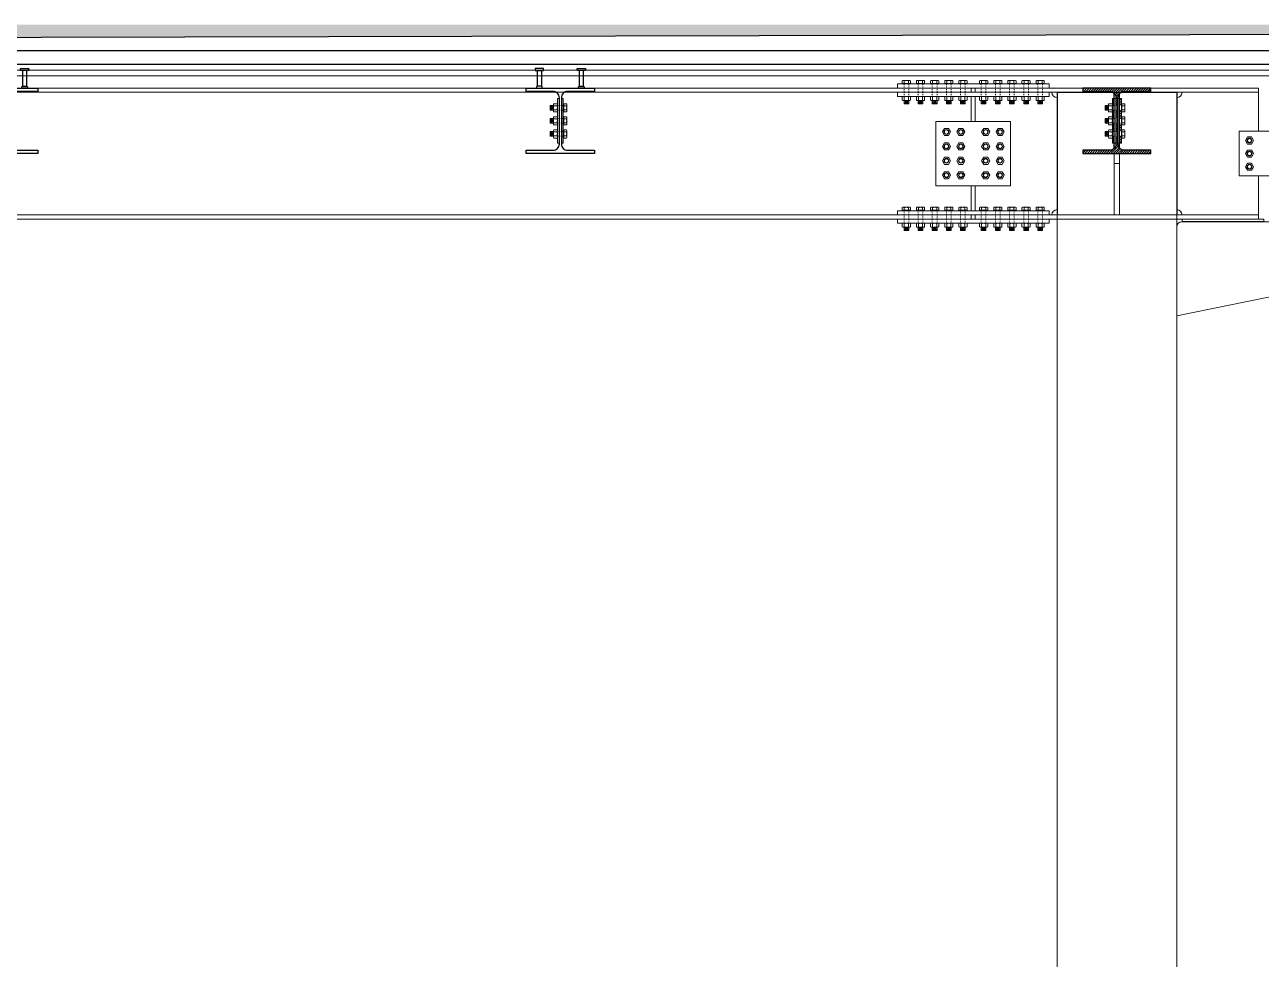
# Model space of a CAD drawing. Header units: millimetres. Extents: x -6949 to 305728, y -55091 to 76684.
# Drawn here: x 169955 to 174676, y 71217 to 74785 of the extents above; entities that cross this region are included whole.
import ezdxf

# ---------------------------------------------------------------- set-up
doc = ezdxf.new("R2010")
doc.units = ezdxf.units.MM
doc.linetypes.add('Tratto', pattern=[6.35, 3.175, -3.175])
for name, color, linetype, lineweight in [('armatura', 1, 'Continuous', 15), ('bulloni', 5, 'Continuous', 18), ('piastra', 30, 'Continuous', 18), ('S-BEAM', 5, 'Continuous', 18), ('S-COLS', 7, 'Continuous', 18), ('S-FSTN', 7, 'Continuous', 18), ('SEZIONI acciaio - Steel sections', 220, 'Continuous', 25), ('solaio2', 7, 'Continuous', 9)]:
    doc.layers.add(name, color=color, linetype=linetype, lineweight=lineweight)
doc.layers.add('PIOLO', color=4, linetype='Continuous')
pattern_1 = [(135, (161367.533, 121378.291), (-4.4901281, -4.4901281), [])]

# ---------------------------------------------------------------- blocks, each defined once
blk = doc.blocks.new('*U166')
at = {"layer": 'bulloni'}
blk.add_lwpolyline([(-15.6, 0), (-7.8, -13.5), (7.8, -13.5), (15.6, 0), (7.8, 13.5), (-7.8, 13.5)], close=True, dxfattribs=at)
for radius in [9, 7.88]:
    blk.add_circle((0, 0), radius, dxfattribs=at)
blk = doc.blocks.new('*U167')
at = {"color": 0, "linetype": 'ByBlock', "lineweight": -2, "transparency": 16777216}
for p in [(0, 0), (55, 0), (0, -55), (55, -55), (0, -110), (55, -110), (0, -165), (55, -165)]:
    blk.add_blockref('*U166', p, dxfattribs=at)
blk = doc.blocks.new('*U168')
at = {"layer": 'bulloni'}
blk.add_lwpolyline([(-15.6, 0), (-7.8, -13.5), (7.8, -13.5), (15.6, 0), (7.8, 13.5), (-7.8, 13.5)], close=True, dxfattribs=at)
for radius in [9, 7.88]:
    blk.add_circle((0, 0), radius, dxfattribs=at)
blk = doc.blocks.new('*U169')
at = {"color": 0, "linetype": 'ByBlock', "lineweight": -2, "transparency": 16777216}
for p in [(0, 0), (55, 0), (0, -55), (55, -55), (0, -110), (55, -110), (0, -165), (55, -165)]:
    blk.add_blockref('*U168', p, dxfattribs=at)
blk = doc.blocks.new('*U170')
at = {"layer": 'bulloni'}
for p, q in [((-13.7, 44.3), (-15.6, 43.1)), ((-15.6, 43.1), (-15.6, 32.8)), ((15.6, 32.8), (-15.6, 32.8)), ((13.7, 44.3), (-13.7, 44.3)), ((-12.5, 32.8), (-12.5, 32.3)), ((12.5, 32.3), (-12.5, 32.3)), ((-7.8, 32.8), (-7.8, 43.1)), ((7.8, 43.1), (7.8, 32.8)), ((12.5, 32.8), (12.5, 32.3)), ((13.7, 44.3), (15.6, 43.1)), ((15.6, 43.1), (15.6, 32.8)), ((-13.7, -16.7), (-15.6, -17.9)), ((-15.6, -17.9), (-15.6, -30.4)), ((-13.7, -31.7), (-15.6, -30.4)), ((13.7, -16.7), (-13.7, -16.7)), ((13.7, -31.7), (-13.7, -31.7)), ((-9, -43.3), (-9, -31.7)), ((-8, -44.3), (-9, -43.3)), ((9, -43.3), (-9, -43.3)), ((8, -44.3), (-8, -44.3)), ((-7.8, -30.4), (-7.8, -17.9)), ((-6.5, -34.4), (6.5, -33.7)), ((-6.5, -39.4), (6.5, -38.7)), ((-5, -36.8), (5, -36.3)), ((-5, -41.8), (5, -41.3)), ((7.8, -17.9), (7.8, -30.4)), ((9, -43.3), (8, -44.3)), ((9, -43.3), (9, -31.7)), ((13.7, -16.7), (15.6, -17.9)), ((13.7, -31.7), (15.6, -30.4)), ((15.6, -17.9), (15.6, -30.4))]:
    blk.add_line(p, q, dxfattribs=at)
at = {"layer": 'bulloni', "linetype": 'Tratto'}
for points in [[(-9, -16.7), (-9, 31.3)], [(9, -16.7), (9, 31.3)]]:
    blk.add_lwpolyline(points, dxfattribs=at)
at = {"layer": 'bulloni'}
for centre, radius, start, end in [((-11.7, 37.6), 6.67, 54.2621, 125.7379), ((-10, 31.3), 1, 0, 90), ((0, 19.5), 24.8, 71.6858, 108.3142), ((11.7, 37.6), 6.67, 54.2621, 125.7379), ((10, 31.3), 1, 90, 180), ((-11.7, -23.4), 6.67, 54.2621, 125.7379), ((-11.7, -25), 6.67, 234.2621, 305.7379), ((0, -41.5), 24.8, 71.6858, 108.3142), ((0, -6.9), 24.8, 251.6858, 288.3142), ((11.7, -23.4), 6.67, 54.2621, 125.7379), ((11.7, -25), 6.67, 234.2621, 305.7379)]:
    blk.add_arc(centre, radius, start, end, dxfattribs=at)
blk = doc.blocks.new('*U171')
at = {"layer": 'bulloni', "color": 0, "linetype": 'ByBlock', "lineweight": -2, "transparency": 16777216}
for p in [(0, 0), (54, 0), (108, 0), (162, 0), (216, 0)]:
    blk.add_blockref('*U170', p, dxfattribs=at)
blk = doc.blocks.new('*U172')
at = {"layer": 'bulloni'}
for p, q in [((-13.7, 44.3), (-15.6, 43.1)), ((-15.6, 43.1), (-15.6, 32.8)), ((15.6, 32.8), (-15.6, 32.8)), ((13.7, 44.3), (-13.7, 44.3)), ((-12.5, 32.8), (-12.5, 32.3)), ((12.5, 32.3), (-12.5, 32.3)), ((-7.8, 32.8), (-7.8, 43.1)), ((7.8, 43.1), (7.8, 32.8)), ((12.5, 32.8), (12.5, 32.3)), ((13.7, 44.3), (15.6, 43.1)), ((15.6, 43.1), (15.6, 32.8)), ((-13.7, -16.7), (-15.6, -17.9)), ((-15.6, -17.9), (-15.6, -30.4)), ((-13.7, -31.7), (-15.6, -30.4)), ((13.7, -16.7), (-13.7, -16.7)), ((13.7, -31.7), (-13.7, -31.7)), ((-9, -43.3), (-9, -31.7)), ((-8, -44.3), (-9, -43.3)), ((9, -43.3), (-9, -43.3)), ((8, -44.3), (-8, -44.3)), ((-7.8, -30.4), (-7.8, -17.9)), ((-6.5, -34.4), (6.5, -33.7)), ((-6.5, -39.4), (6.5, -38.7)), ((-5, -36.8), (5, -36.3)), ((-5, -41.8), (5, -41.3)), ((7.8, -17.9), (7.8, -30.4)), ((9, -43.3), (8, -44.3)), ((9, -43.3), (9, -31.7)), ((13.7, -16.7), (15.6, -17.9)), ((13.7, -31.7), (15.6, -30.4)), ((15.6, -17.9), (15.6, -30.4))]:
    blk.add_line(p, q, dxfattribs=at)
at = {"layer": 'bulloni', "linetype": 'Tratto'}
for points in [[(-9, -16.7), (-9, 31.3)], [(9, -16.7), (9, 31.3)]]:
    blk.add_lwpolyline(points, dxfattribs=at)
at = {"layer": 'bulloni'}
for centre, radius, start, end in [((-11.7, 37.6), 6.67, 54.2621, 125.7379), ((-10, 31.3), 1, 0, 90), ((0, 19.5), 24.8, 71.6858, 108.3142), ((11.7, 37.6), 6.67, 54.2621, 125.7379), ((10, 31.3), 1, 90, 180), ((-11.7, -23.4), 6.67, 54.2621, 125.7379), ((-11.7, -25), 6.67, 234.2621, 305.7379), ((0, -41.5), 24.8, 71.6858, 108.3142), ((0, -6.9), 24.8, 251.6858, 288.3142), ((11.7, -23.4), 6.67, 54.2621, 125.7379), ((11.7, -25), 6.67, 234.2621, 305.7379)]:
    blk.add_arc(centre, radius, start, end, dxfattribs=at)
blk = doc.blocks.new('*U173')
at = {"color": 0, "linetype": 'ByBlock', "lineweight": -2, "transparency": 16777216}
for p in [(0, 0), (54, 0), (108, 0), (162, 0), (216, 0)]:
    blk.add_blockref('*U172', p, dxfattribs=at)
blk = doc.blocks.new('*U175')
at = {"layer": 'bulloni'}
for p, q in [((-13.7, 44.3), (-15.6, 43.1)), ((-15.6, 43.1), (-15.6, 32.8)), ((15.6, 32.8), (-15.6, 32.8)), ((13.7, 44.3), (-13.7, 44.3)), ((-12.5, 32.8), (-12.5, 32.3)), ((12.5, 32.3), (-12.5, 32.3)), ((-7.8, 32.8), (-7.8, 43.1)), ((7.8, 43.1), (7.8, 32.8)), ((12.5, 32.8), (12.5, 32.3)), ((13.7, 44.3), (15.6, 43.1)), ((15.6, 43.1), (15.6, 32.8)), ((-13.7, -16.7), (-15.6, -17.9)), ((-15.6, -17.9), (-15.6, -30.4)), ((-13.7, -31.7), (-15.6, -30.4)), ((13.7, -16.7), (-13.7, -16.7)), ((13.7, -31.7), (-13.7, -31.7)), ((-9, -43.3), (-9, -31.7)), ((-8, -44.3), (-9, -43.3)), ((9, -43.3), (-9, -43.3)), ((8, -44.3), (-8, -44.3)), ((-7.8, -30.4), (-7.8, -17.9)), ((-6.5, -34.4), (6.5, -33.7)), ((-6.5, -39.4), (6.5, -38.7)), ((-5, -36.8), (5, -36.3)), ((-5, -41.8), (5, -41.3)), ((7.8, -17.9), (7.8, -30.4)), ((9, -43.3), (8, -44.3)), ((9, -43.3), (9, -31.7)), ((13.7, -16.7), (15.6, -17.9)), ((13.7, -31.7), (15.6, -30.4)), ((15.6, -17.9), (15.6, -30.4))]:
    blk.add_line(p, q, dxfattribs=at)
at = {"layer": 'bulloni', "linetype": 'Tratto'}
for points in [[(-9, -16.7), (-9, 31.3)], [(9, -16.7), (9, 31.3)]]:
    blk.add_lwpolyline(points, dxfattribs=at)
at = {"layer": 'bulloni'}
for centre, radius, start, end in [((-11.7, 37.6), 6.67, 54.2621, 125.7379), ((-10, 31.3), 1, 0, 90), ((0, 19.5), 24.8, 71.6858, 108.3142), ((11.7, 37.6), 6.67, 54.2621, 125.7379), ((10, 31.3), 1, 90, 180), ((-11.7, -23.4), 6.67, 54.2621, 125.7379), ((-11.7, -25), 6.67, 234.2621, 305.7379), ((0, -41.5), 24.8, 71.6858, 108.3142), ((0, -6.9), 24.8, 251.6858, 288.3142), ((11.7, -23.4), 6.67, 54.2621, 125.7379), ((11.7, -25), 6.67, 234.2621, 305.7379)]:
    blk.add_arc(centre, radius, start, end, dxfattribs=at)
blk = doc.blocks.new('*U164')
at = {"color": 0, "linetype": 'ByBlock', "lineweight": -2, "transparency": 16777216}
for p in [(0, 0), (54, 0), (108, 0), (162, 0), (216, 0)]:
    blk.add_blockref('*U175', p, dxfattribs=at)
blk = doc.blocks.new('*U165')
at = {"layer": 'bulloni'}
for p, q in [((-13.7, 44.3), (-15.6, 43.1)), ((-15.6, 43.1), (-15.6, 32.8)), ((15.6, 32.8), (-15.6, 32.8)), ((13.7, 44.3), (-13.7, 44.3)), ((-12.5, 32.8), (-12.5, 32.3)), ((12.5, 32.3), (-12.5, 32.3)), ((-7.8, 32.8), (-7.8, 43.1)), ((7.8, 43.1), (7.8, 32.8)), ((12.5, 32.8), (12.5, 32.3)), ((13.7, 44.3), (15.6, 43.1)), ((15.6, 43.1), (15.6, 32.8)), ((-13.7, -16.7), (-15.6, -17.9)), ((-15.6, -17.9), (-15.6, -30.4)), ((-13.7, -31.7), (-15.6, -30.4)), ((13.7, -16.7), (-13.7, -16.7)), ((13.7, -31.7), (-13.7, -31.7)), ((-9, -43.3), (-9, -31.7)), ((-8, -44.3), (-9, -43.3)), ((9, -43.3), (-9, -43.3)), ((8, -44.3), (-8, -44.3)), ((-7.8, -30.4), (-7.8, -17.9)), ((-6.5, -34.4), (6.5, -33.7)), ((-6.5, -39.4), (6.5, -38.7)), ((-5, -36.8), (5, -36.3)), ((-5, -41.8), (5, -41.3)), ((7.8, -17.9), (7.8, -30.4)), ((9, -43.3), (8, -44.3)), ((9, -43.3), (9, -31.7)), ((13.7, -16.7), (15.6, -17.9)), ((13.7, -31.7), (15.6, -30.4)), ((15.6, -17.9), (15.6, -30.4))]:
    blk.add_line(p, q, dxfattribs=at)
at = {"layer": 'bulloni', "linetype": 'Tratto'}
for points in [[(-9, -16.7), (-9, 31.3)], [(9, -16.7), (9, 31.3)]]:
    blk.add_lwpolyline(points, dxfattribs=at)
at = {"layer": 'bulloni'}
for centre, radius, start, end in [((-11.7, 37.6), 6.67, 54.2621, 125.7379), ((-10, 31.3), 1, 0, 90), ((0, 19.5), 24.8, 71.6858, 108.3142), ((11.7, 37.6), 6.67, 54.2621, 125.7379), ((10, 31.3), 1, 90, 180), ((-11.7, -23.4), 6.67, 54.2621, 125.7379), ((-11.7, -25), 6.67, 234.2621, 305.7379), ((0, -41.5), 24.8, 71.6858, 108.3142), ((0, -6.9), 24.8, 251.6858, 288.3142), ((11.7, -23.4), 6.67, 54.2621, 125.7379), ((11.7, -25), 6.67, 234.2621, 305.7379)]:
    blk.add_arc(centre, radius, start, end, dxfattribs=at)
blk = doc.blocks.new('*U174')
at = {"color": 0, "linetype": 'ByBlock', "lineweight": -2, "transparency": 16777216}
for p in [(0, 0), (54, 0), (108, 0), (162, 0), (216, 0)]:
    blk.add_blockref('*U165', p, dxfattribs=at)
blk = doc.blocks.new('*U177')
h = blk.add_hatch()
h.set_pattern_fill('ANSI31', color=256, scale=2)
h.set_pattern_definition([(45, (-12757.2744, 46959.8686), (-4.4901281, 4.4901281), [])])
h.paths.add_polyline_path([(27.8, 112.5), (130, 112.5), (130, 125), (-130, 125), (-130, 112.5), (-27.8, 112.5, -0.414214), (-3.8, 88.5), (-3.8, 59), (3.8, 59), (3.8, 88.5, -0.414214)])
h.paths.add_polyline_path([(-3.8, 9), (3.8, 9), (3.8, 41), (-3.8, 41)])
h.paths.add_polyline_path([(3.8, -9), (-3.8, -9), (-3.8, -41), (3.8, -41)])
h.paths.add_polyline_path([(3.8, -59), (-3.8, -59), (-3.8, -88.5, -0.414214), (-27.8, -112.5), (-130, -112.5), (-130, -125), (130, -125), (130, -112.5), (27.8, -112.5, -0.414214), (3.8, -88.5)])
at = {"layer": 'SEZIONI acciaio - Steel sections'}
blk.add_lwpolyline([(130, 125), (-130, 125), (-130, 112.5), (-27.8, 112.5, -0.414214), (-3.8, 88.5), (-3.8, -88.5, -0.414214), (-27.8, -112.5), (-130, -112.5), (-130, -125), (130, -125), (130, -112.5), (27.8, -112.5, -0.414214), (3.8, -88.5), (3.8, 88.5, -0.414214), (27.8, 112.5), (130, 112.5)], format="xyb", close=True, dxfattribs=at)
blk = doc.blocks.new('*U178')
at = {"color": 0, "linetype": 'ByBlock', "lineweight": -2, "transparency": 16777216}
blk.add_blockref('*U177', (0, 0), dxfattribs=at)
blk = doc.blocks.new('DD')
at = {"layer": 'PIOLO'}
blk.add_lwpolyline([(49540.9, -39710.5), (49511.2, -39710.5, 0.414214), (49510.2, -39711.5), (49510.2, -39718.5), (49541.9, -39718.5), (49541.9, -39711.5, 0.414214)], format="xyb", close=True, dxfattribs=at)
for points in [[(49518.1, -39718.5), (49534, -39718.5), (49534, -39778.5), (49518.1, -39778.5)], [(49515.5, -39785.5), (49536.5, -39785.5), (49536.5, -39780.5), (49534.5, -39778.5), (49517.5, -39778.5), (49515.5, -39780.5)]]:
    blk.add_lwpolyline(points, close=True, dxfattribs=at)
blk = doc.blocks.new('vfdcv')
at = {"layer": 'bulloni'}
for p, q in [((50940.3, -31978.2), (50941.3, -31977.2)), ((50940.3, -31994.2), (50940.3, -31978.2)), ((50941.3, -31995.2), (50940.3, -31994.2)), ((50941.3, -31977.2), (50952.9, -31977.2)), ((50941.3, -31995.2), (50941.3, -31977.2)), ((50941.3, -31995.2), (50952.9, -31995.2)), ((50942.8, -31981.2), (50943.3, -31991.2)), ((50945.2, -31979.7), (50945.9, -31992.7)), ((50947.8, -31981.2), (50948.3, -31991.2)), ((50950.2, -31979.7), (50950.9, -31992.7)), ((50952.9, -31972.5), (50954.2, -31970.6)), ((50952.9, -31999.9), (50952.9, -31972.5)), ((50952.9, -31999.9), (50954.2, -32001.7)), ((50966.7, -31970.6), (50954.2, -31970.6)), ((50954.2, -31978.4), (50966.7, -31978.4)), ((50966.7, -31994), (50954.2, -31994)), ((50966.7, -32001.7), (50954.2, -32001.7)), ((50967.9, -31972.5), (50966.7, -31970.6)), ((50967.9, -31999.9), (50966.7, -32001.7)), ((50967.9, -31999.9), (50967.9, -31972.5)), ((50991.4, -31998.7), (50991.4, -31973.7)), ((50991.9, -31973.7), (50991.4, -31973.7)), ((50991.9, -31998.7), (50991.4, -31998.7)), ((50991.9, -32001.7), (50991.9, -31970.6)), ((51002.2, -31970.6), (50991.9, -31970.6)), ((50991.9, -31978.4), (51002.2, -31978.4)), ((51002.2, -31994), (50991.9, -31994)), ((51002.2, -32001.7), (50991.9, -32001.7)), ((51003.4, -31972.5), (51002.2, -31970.6)), ((51003.4, -31999.9), (51002.2, -32001.7)), ((51003.4, -31999.9), (51003.4, -31972.5)), ((50940.3, -32028.2), (50941.3, -32027.2)), ((50940.3, -32044.2), (50940.3, -32028.2)), ((50941.3, -32045.2), (50940.3, -32044.2)), ((50941.3, -32027.2), (50952.9, -32027.2)), ((50941.3, -32045.2), (50941.3, -32027.2)), ((50941.3, -32045.2), (50952.9, -32045.2)), ((50942.8, -32031.2), (50943.3, -32041.2)), ((50945.2, -32029.7), (50945.9, -32042.7)), ((50947.8, -32031.2), (50948.3, -32041.2)), ((50950.2, -32029.7), (50950.9, -32042.7)), ((50952.9, -32022.5), (50954.2, -32020.6)), ((50952.9, -32049.9), (50952.9, -32022.5)), ((50952.9, -32049.9), (50954.2, -32051.7)), ((50966.7, -32020.6), (50954.2, -32020.6)), ((50954.2, -32028.4), (50966.7, -32028.4)), ((50966.7, -32044), (50954.2, -32044)), ((50966.7, -32051.7), (50954.2, -32051.7)), ((50967.9, -32022.5), (50966.7, -32020.6)), ((50967.9, -32049.9), (50966.7, -32051.7)), ((50967.9, -32049.9), (50967.9, -32022.5)), ((50991.4, -32048.7), (50991.4, -32023.7)), ((50991.9, -32023.7), (50991.4, -32023.7)), ((50991.9, -32048.7), (50991.4, -32048.7)), ((50991.9, -32051.7), (50991.9, -32020.6)), ((51002.2, -32020.6), (50991.9, -32020.6)), ((50991.9, -32028.4), (51002.2, -32028.4)), ((51002.2, -32044), (50991.9, -32044)), ((51002.2, -32051.7), (50991.9, -32051.7)), ((51003.4, -32022.5), (51002.2, -32020.6)), ((51003.4, -32049.9), (51002.2, -32051.7)), ((51003.4, -32049.9), (51003.4, -32022.5)), ((50940.3, -32078.2), (50941.3, -32077.2)), ((50940.3, -32094.2), (50940.3, -32078.2)), ((50941.3, -32095.2), (50940.3, -32094.2)), ((50941.3, -32077.2), (50952.9, -32077.2)), ((50941.3, -32095.2), (50941.3, -32077.2)), ((50941.3, -32095.2), (50952.9, -32095.2)), ((50942.8, -32081.2), (50943.3, -32091.2)), ((50945.2, -32079.7), (50945.9, -32092.7)), ((50947.8, -32081.2), (50948.3, -32091.2)), ((50950.2, -32079.7), (50950.9, -32092.7)), ((50952.9, -32072.5), (50954.2, -32070.6)), ((50952.9, -32099.9), (50952.9, -32072.5)), ((50952.9, -32099.9), (50954.2, -32101.7)), ((50966.7, -32070.6), (50954.2, -32070.6)), ((50954.2, -32078.4), (50966.7, -32078.4)), ((50966.7, -32094), (50954.2, -32094)), ((50966.7, -32101.7), (50954.2, -32101.7)), ((50967.9, -32072.5), (50966.7, -32070.6)), ((50967.9, -32099.9), (50966.7, -32101.7)), ((50967.9, -32099.9), (50967.9, -32072.5)), ((50991.4, -32098.7), (50991.4, -32073.7)), ((50991.9, -32073.7), (50991.4, -32073.7)), ((50991.9, -32098.7), (50991.4, -32098.7)), ((50991.9, -32101.7), (50991.9, -32070.6)), ((51002.2, -32070.6), (50991.9, -32070.6)), ((50991.9, -32078.4), (51002.2, -32078.4)), ((51002.2, -32094), (50991.9, -32094)), ((51002.2, -32101.7), (50991.9, -32101.7)), ((51003.4, -32072.5), (51002.2, -32070.6)), ((51003.4, -32099.9), (51002.2, -32101.7)), ((51003.4, -32099.9), (51003.4, -32072.5))]:
    blk.add_line(p, q, dxfattribs=at)
at = {"layer": 'bulloni', "linetype": 'Tratto'}
for points in [[(50967.9, -31977.2), (50990.4, -31977.2)], [(50967.9, -31995.2), (50990.4, -31995.2)], [(50967.9, -32027.2), (50990.4, -32027.2)], [(50967.9, -32045.2), (50990.4, -32045.2)], [(50967.9, -32077.2), (50990.4, -32077.2)], [(50967.9, -32095.2), (50990.4, -32095.2)]]:
    blk.add_lwpolyline(points, dxfattribs=at)
at = {"layer": 'bulloni'}
for centre, radius, start, end in [((50959.6, -31974.5), 6.67, 144.2621, 215.7379), ((50977.7, -31986.2), 24.8, 161.6858, 198.3142), ((50959.6, -31997.8), 6.67, 144.2621, 215.7379), ((50961.3, -31974.5), 6.67, 324.2621, 35.7379), ((50943.1, -31986.2), 24.8, 341.6858, 18.3142), ((50961.3, -31997.8), 6.67, 324.2621, 35.7379), ((50990.4, -31976.2), 1, 270, 0), ((50990.4, -31996.2), 1, 0, 90), ((50996.8, -31974.5), 6.67, 324.2621, 35.7379), ((50978.6, -31986.2), 24.8, 341.6858, 18.3142), ((50996.8, -31997.8), 6.67, 324.2621, 35.7379), ((50959.6, -32024.5), 6.67, 144.2621, 215.7379), ((50977.7, -32036.2), 24.8, 161.6858, 198.3142), ((50959.6, -32047.8), 6.67, 144.2621, 215.7379), ((50961.3, -32024.5), 6.67, 324.2621, 35.7379), ((50943.1, -32036.2), 24.8, 341.6858, 18.3142), ((50961.3, -32047.8), 6.67, 324.2621, 35.7379), ((50990.4, -32026.2), 1, 270, 0), ((50990.4, -32046.2), 1, 0, 90), ((50996.8, -32024.5), 6.67, 324.2621, 35.7379), ((50978.6, -32036.2), 24.8, 341.6858, 18.3142), ((50996.8, -32047.8), 6.67, 324.2621, 35.7379), ((50959.6, -32074.5), 6.67, 144.2621, 215.7379), ((50977.7, -32086.2), 24.8, 161.6858, 198.3142), ((50959.6, -32097.8), 6.67, 144.2621, 215.7379), ((50961.3, -32074.5), 6.67, 324.2621, 35.7379), ((50943.1, -32086.2), 24.8, 341.6858, 18.3142), ((50961.3, -32097.8), 6.67, 324.2621, 35.7379), ((50990.4, -32076.2), 1, 270, 0), ((50990.4, -32096.2), 1, 0, 90), ((50996.8, -32074.5), 6.67, 324.2621, 35.7379), ((50978.6, -32086.2), 24.8, 341.6858, 18.3142), ((50996.8, -32097.8), 6.67, 324.2621, 35.7379)]:
    blk.add_arc(centre, radius, start, end, dxfattribs=at)
blk = doc.blocks.new('*U533')
at = {"layer": 'piastra'}
for points in [[(-11.2, 47.5), (-3.8, 47.5), (-3.8, -122.5), (-11.2, -122.5)], [(11.2, 47.5), (3.8, 47.5), (3.8, -122.5), (11.2, -122.5)]]:
    blk.add_lwpolyline(points, close=True, dxfattribs=at)
at = {"layer": 'SEZIONI acciaio - Steel sections'}
blk.add_lwpolyline([(-130, 87.5), (130, 87.5), (130, 75), (27.8, 75, 0.414214), (3.8, 51), (3.8, -126, 0.414214), (27.8, -150), (130, -150), (130, -162.5), (-130, -162.5), (-130, -150), (-27.8, -150, 0.414214), (-3.8, -126), (-3.8, 51, 0.414214), (-27.8, 75), (-130, 75)], format="xyb", close=True, dxfattribs=at)
at = {"layer": 'S-BEAM'}
for name, p in [('DD', (-49606, 39873)), ('vfdcv', (-50979.2, 31998.7))]:
    blk.add_blockref(name, p, dxfattribs=at)
at = {"layer": 'S-BEAM', "xscale": -1}
blk.add_blockref('DD', (49606, 39873), dxfattribs=at)
blk = doc.blocks.new('*U534')
at = {"layer": 'S-BEAM', "color": 0, "linetype": 'ByBlock', "lineweight": -2, "transparency": 16777216}
for p in [(0, 0), (2125, 0), (4250, 0)]:
    blk.add_blockref('*U533', p, dxfattribs=at)
blk = doc.blocks.new('*U554')
at = {"layer": 'bulloni'}
blk.add_lwpolyline([(-15.6, 0), (-7.8, -13.5), (7.8, -13.5), (15.6, 0), (7.8, 13.5), (-7.8, 13.5)], close=True, dxfattribs=at)
for radius in [9, 7.88]:
    blk.add_circle((0, 0), radius, dxfattribs=at)
blk = doc.blocks.new('*U555')
at = {"color": 0, "linetype": 'ByBlock', "lineweight": -2, "transparency": 16777216}
for p in [(0, 0), (0, -50), (0, -100)]:
    blk.add_blockref('*U554', p, dxfattribs=at)

msp = doc.modelspace()

# ---------------------------------------------------------------- hatches: boundary and pattern name
h = msp.add_hatch()
h.set_pattern_fill('ANSI31', color=256, scale=2, angle=90)
h.set_pattern_definition(pattern_1)
h.paths.add_polyline_path([(174114.8071, 74503.4225), (174107.3071, 74503.4225), (174107.3071, 74477.4225), (174114.8071, 74477.4225)])
h.paths.add_polyline_path([(174114.8071, 74459.4225), (174107.3071, 74459.4225), (174107.3071, 74454.7225), (174107.3071, 74427.4224), (174114.8071, 74427.4224)])
h.paths.add_polyline_path([(174114.8071, 74409.4224), (174107.3071, 74409.4224), (174107.3071, 74404.7224), (174107.3071, 74377.4224), (174114.8071, 74377.4224)])
h.paths.add_polyline_path([(174114.8071, 74359.4224), (174107.3071, 74359.4224), (174107.3071, 74354.7224), (174107.3071, 74333.4225), (174114.8071, 74333.4225)])
h = msp.add_hatch()
h.set_pattern_fill('ANSI31', color=256, scale=2, angle=90)
h.set_pattern_definition(pattern_1)
h.paths.add_polyline_path([(174142.3071, 74503.4225), (174134.8071, 74503.4225), (174134.8071, 74477.4225), (174142.3071, 74477.4225)])
h.paths.add_polyline_path([(174142.3071, 74459.4225), (174134.8071, 74459.4225), (174134.8071, 74427.4224), (174142.3071, 74427.4224)])
h = msp.add_hatch()
h.set_pattern_fill('ANSI31', color=256, scale=2, angle=90)
h.set_pattern_definition(pattern_1)
h.paths.add_polyline_path([(174142.3071, 74409.4224), (174134.8071, 74409.4224), (174134.8071, 74377.4224), (174142.3071, 74377.4224)])
h.paths.add_polyline_path([(174142.3071, 74359.4224), (174134.8071, 74359.4224), (174134.8071, 74333.4225), (174142.3071, 74333.4225)])
at = {"layer": 'S-FSTN', "true_color": 0xc7c8ca}
h = msp.add_hatch(dxfattribs=at)
h.set_pattern_fill('GRAVEL', color=9, scale=4.4)
h.set_pattern_definition([(228.012788, (116851.094, 98563.538), (-894.0800001, -1005.8399999), [15.03574, -1488.54128]), (184.969741, (116841.0353, 98552.362), (1341.11999947, 111.76000637), [25.80181, -2554.37815]), (132.510447, (116815.3305, 98550.127), (1117.60000047, -1229.35999957), [18.19319, -1801.1278]), (267.273689, (116771.744, 98522.187), (111.76000023, 2235.2), [23.4962, -2326.12325]), (292.833654, (116770.6265, 98498.717), (-558.80000005, 1341.11999998), [23.03988, -2280.95154]), (357.273689, (116779.5673, 98477.483), (-2235.2, 111.76000023), [23.4962, -2326.12325]), (37.6942405, (116803.037, 98476.365), (-1452.87999994, -1117.60000008), [31.07252, -3076.17707]), (72.2553284, (116827.624, 98495.3644), (782.3200002, 2458.71999993), [29.33566, -2904.23129]), (121.4295656, (116836.565, 98523.3044), (-894.08000013, 1452.87999992), [23.57577, -2334.00401]), (175.236358, (116824.271, 98543.421), (1229.36, -111.7600002), [26.91538, -1318.85323]), (222.397438, (116797.449, 98545.6564), (-1341.11999996, -1229.36000005), [34.80743, -3445.93799]), (138.814075, (116882.386, 98521.069), (-782.32, 670.56), [11.8802, -1176.1449]), (171.4692344, (116873.4457, 98528.8924), (1452.88000004, -223.51999975), [22.60201, -2237.60412]), (225, (116851.09, 98532.245), (-2e-14, -111.76), [15.80521, -142.2473]), (203.19859, (116843.27, 98545.656), (558.8, 223.52), [8.51142, -842.62738]), (291.80141, (116835.447, 98542.304), (-111.76, 335.28), [12.03689, -589.80913]), (30.963757, (116839.918, 98531.128), (335.28, 223.52), [19.55007, -632.11712]), (161.56505, (116856.68, 98541.186), (223.52, -111.76), [14.13663, -339.27952]), (16.38954, (116770.6265, 98542.3036), (1117.6, 335.28), [19.80387, -1960.58837]), (70.346176, (116789.626, 98547.8916), (-447.04000004, -1229.36), [16.61435, -1644.81749]), (293.19859, (116856.682, 98563.538), (-223.52, 558.8), [17.02272, -834.11608]), (343.61046, (116863.387, 98547.8916), (-1117.60000002, 335.2799999), [19.80387, -1960.58837]), (339.443955, (116770.626, 98473.012), (-558.8, 223.52), [19.09755, -935.78031]), (294.775141, (116788.508, 98466.307), (-558.8000007, 1229.3599997), [16.00157, -1584.15811]), (66.80141, (116857.8, 98451.778), (223.52, 558.8), [17.02272, -834.11608]), (17.354025, (116864.505, 98467.4244), (-1452.87999997, -447.0400001), [18.73444, -1854.70454]), (69.443955, (116803.037, 98451.778), (-223.52, -558.8), [9.54877, -945.32908]), (101.309932, (116851.094, 98451.778), (-111.76, 447.04), [5.69864, -564.16778]), (165.963757, (116849.976, 98457.366), (335.28, -111.76), [23.03988, -437.7584]), (186.009006, (116827.624, 98462.954), (1117.6, 111.76000006), [21.35175, -2113.82005]), (303.690068, (116839.918, 98521.07), (-111.76, 223.52), [16.11825, -386.83816]), (353.1572266, (116848.8585, 98507.658), (1899.92000001, -223.5199999), [28.1405, -2785.9044]), (60.945396, (116876.798, 98504.305), (-447.04, -782.32), [11.50636, -1139.13326]), (90, (116882.39, 98514.36), (-111.76, 111.76), [6.7056, -105.0544]), (120.256437, (116825.389, 98466.307), (447.03999995, -782.32), [15.52615, -1537.0934]), (48.012787, (116817.566, 98479.718), (894.0800001, 1005.8399999), [30.07149, -1473.50554]), (0, (116837.68, 98502.07), (111.76, 111.76), [29.0576, -82.7024]), (325.3048465, (116866.74, 98502.07), (1117.6000004, -782.3199994), [17.67082, -1749.40994]), (254.054604, (116881.269, 98492.012), (-111.76, -447.04), [16.27248, -797.3526]), (207.6459754, (116876.7985, 98476.365), (-2123.44000008, -1117.59999985), [26.49438, -2622.94843]), (175.426079, (116853.329, 98464.0716), (-1452.88, 111.76), [28.0293, -2774.89724])])
h.paths.add_polyline_path([(182624.8074, 74765.4226), (200165.0843, 74725.4242), (200165.7714, 74725.4242), (200165.8626, 74785.4212), (165083.1564, 74785.4212), (165083.8891, 74725.4227)])

# ---------------------------------------------------------------- linework, layer by layer
for p, q in [((200165.7714, 74685.4225), (165083.7523, 74685.4225)), ((173896.3071, 74527.4225), (173896.3071, 74059.4225)), ((174114.8071, 74313.769), (174114.8071, 74523.0761)), ((174134.8071, 74313.769), (174134.8071, 74523.0761)), ((174353.3071, 74527.4225), (174353.3071, 74059.4225))]:
    msp.add_line(p, q)
for points in [[(200165.817, 74685.4225), (200165.817, 74725.4225), (182624.8074, 74765.4226), (165083.8891, 74725.4227), (165083.7979, 74685.4225)], [(174685.8162, 74033.4224), (174373.3071, 74033.4224)]]:
    msp.add_lwpolyline(points)
msp.add_lwpolyline([(200165.7714, 74685.4225), (165083.7979, 74685.4225), (165083.7979, 74635.4225), (200165.7714, 74635.4225)], close=True)
at = {"layer": 'armatura'}
msp.add_lwpolyline([(165113.7979, 74612.4225), (200165.817, 74612.4225)], dxfattribs=at)
at = {"layer": 'bulloni'}
for p, q in [((174079.6784, 74476.4225), (174080.6784, 74477.4225)), ((174079.6784, 74460.4225), (174079.6784, 74476.4225)), ((174080.6784, 74459.4225), (174079.6784, 74460.4225)), ((174080.6784, 74477.4225), (174092.3071, 74477.4225)), ((174080.6784, 74459.4225), (174080.6784, 74477.4225)), ((174080.6784, 74459.4225), (174092.3071, 74459.4225)), ((174082.1562, 74473.4225), (174082.7155, 74463.4225)), ((174084.5723, 74474.9225), (174085.2994, 74461.9225)), ((174087.1562, 74473.4225), (174087.7155, 74463.4225)), ((174089.5723, 74474.9225), (174090.2994, 74461.9225)), ((174092.3071, 74482.1225), (174093.5635, 74484.011)), ((174092.3071, 74454.7225), (174092.3071, 74482.1225)), ((174092.3071, 74454.7225), (174093.5635, 74452.8341)), ((174106.0507, 74484.011), (174093.5635, 74484.011)), ((174093.5635, 74476.2167), (174106.0507, 74476.2167)), ((174106.0507, 74460.6283), (174093.5635, 74460.6283)), ((174106.0507, 74452.8341), (174093.5635, 74452.8341)), ((174107.3071, 74482.1225), (174106.0507, 74484.011)), ((174107.3071, 74454.7225), (174106.0507, 74452.8341)), ((174107.3071, 74454.7225), (174107.3071, 74482.1225)), ((174143.3071, 74455.9225), (174143.3071, 74480.9225)), ((174143.8071, 74480.9225), (174143.3071, 74480.9225)), ((174143.8071, 74455.9225), (174143.3071, 74455.9225)), ((174143.8071, 74452.8341), (174143.8071, 74484.011)), ((174154.0507, 74484.011), (174143.8071, 74484.011)), ((174143.8071, 74476.2167), (174154.0507, 74476.2167)), ((174154.0507, 74460.6283), (174143.8071, 74460.6283)), ((174154.0507, 74452.8341), (174143.8071, 74452.8341)), ((174155.3071, 74482.1225), (174154.0507, 74484.011)), ((174155.3071, 74454.7225), (174154.0507, 74452.8341)), ((174155.3071, 74454.7225), (174155.3071, 74482.1225)), ((174079.6784, 74426.4224), (174080.6784, 74427.4224)), ((174079.6784, 74410.4224), (174079.6784, 74426.4224)), ((174080.6784, 74409.4224), (174079.6784, 74410.4224)), ((174080.6784, 74427.4224), (174092.3071, 74427.4224)), ((174080.6784, 74409.4224), (174080.6784, 74427.4224)), ((174080.6784, 74409.4224), (174092.3071, 74409.4224)), ((174082.1562, 74423.4224), (174082.7155, 74413.4224)), ((174084.5723, 74424.9224), (174085.2994, 74411.9224)), ((174087.1562, 74423.4224), (174087.7155, 74413.4224)), ((174089.5723, 74424.9224), (174090.2994, 74411.9224)), ((174092.3071, 74432.1224), (174093.5635, 74434.0109)), ((174092.3071, 74404.7224), (174092.3071, 74432.1224)), ((174092.3071, 74404.7224), (174093.5635, 74402.834)), ((174106.0507, 74434.0109), (174093.5635, 74434.0109)), ((174093.5635, 74426.2167), (174106.0507, 74426.2167)), ((174106.0507, 74410.6282), (174093.5635, 74410.6282)), ((174107.3071, 74432.1224), (174106.0507, 74434.0109)), ((174107.3071, 74404.7224), (174106.0507, 74402.834)), ((174107.3071, 74404.7224), (174107.3071, 74432.1224)), ((174143.3071, 74405.9224), (174143.3071, 74430.9224)), ((174143.8071, 74430.9224), (174143.3071, 74430.9224)), ((174143.8071, 74405.9224), (174143.3071, 74405.9224)), ((174143.8071, 74402.834), (174143.8071, 74434.0109)), ((174154.0507, 74434.0109), (174143.8071, 74434.0109)), ((174143.8071, 74426.2167), (174154.0507, 74426.2167)), ((174154.0507, 74410.6282), (174143.8071, 74410.6282)), ((174155.3071, 74432.1224), (174154.0507, 74434.0109)), ((174155.3071, 74404.7224), (174154.0507, 74402.834)), ((174155.3071, 74404.7224), (174155.3071, 74432.1224)), ((174079.6784, 74376.4224), (174080.6784, 74377.4224)), ((174079.6784, 74360.4224), (174079.6784, 74376.4224)), ((174080.6784, 74359.4224), (174079.6784, 74360.4224)), ((174080.6784, 74377.4224), (174092.3071, 74377.4224)), ((174080.6784, 74359.4224), (174080.6784, 74377.4224)), ((174080.6784, 74359.4224), (174092.3071, 74359.4224)), ((174082.1562, 74373.4224), (174082.7155, 74363.4224)), ((174084.5723, 74374.9224), (174085.2994, 74361.9224)), ((174087.1562, 74373.4224), (174087.7155, 74363.4224)), ((174089.5723, 74374.9224), (174090.2994, 74361.9224)), ((174092.3071, 74382.1224), (174093.5635, 74384.0108)), ((174092.3071, 74354.7224), (174092.3071, 74382.1224)), ((174106.0507, 74402.834), (174093.5635, 74402.834)), ((174106.0507, 74384.0108), (174093.5635, 74384.0108)), ((174093.5635, 74376.2166), (174106.0507, 74376.2166)), ((174106.0507, 74360.6282), (174093.5635, 74360.6282)), ((174107.3071, 74382.1224), (174106.0507, 74384.0108)), ((174107.3071, 74354.7224), (174107.3071, 74382.1224)), ((174143.3071, 74355.9224), (174143.3071, 74380.9224)), ((174143.8071, 74380.9224), (174143.3071, 74380.9224)), ((174143.8071, 74355.9224), (174143.3071, 74355.9224)), ((174154.0507, 74402.834), (174143.8071, 74402.834)), ((174143.8071, 74352.8339), (174143.8071, 74384.0108)), ((174154.0507, 74384.0108), (174143.8071, 74384.0108)), ((174143.8071, 74376.2166), (174154.0507, 74376.2166)), ((174154.0507, 74360.6282), (174143.8071, 74360.6282)), ((174155.3071, 74382.1224), (174154.0507, 74384.0108)), ((174155.3071, 74354.7224), (174155.3071, 74382.1224)), ((174092.3071, 74354.7224), (174093.5635, 74352.8339)), ((174106.0507, 74352.8339), (174093.5635, 74352.8339)), ((174107.3071, 74354.7224), (174106.0507, 74352.8339)), ((174154.0507, 74352.8339), (174143.8071, 74352.8339)), ((174155.3071, 74354.7224), (174154.0507, 74352.8339))]:
    msp.add_line(p, q, dxfattribs=at)
at = {"layer": 'bulloni', "linetype": 'Tratto'}
for points in [[(174107.3071, 74477.4225), (174142.3071, 74477.4225)], [(174107.3071, 74459.4225), (174142.3071, 74459.4225)], [(174107.3071, 74427.4224), (174142.3071, 74427.4224)], [(174107.3071, 74409.4224), (174142.3071, 74409.4224)], [(174107.3071, 74377.4224), (174142.3071, 74377.4224)], [(174107.3071, 74359.4224), (174142.3071, 74359.4224)]]:
    msp.add_lwpolyline(points, dxfattribs=at)
at = {"layer": 'bulloni'}
for centre, radius, start, end in [((174098.9794, 74480.1139), 6.6723, 144.2621471, 215.7378529), ((174117.1116, 74468.4225), 24.8044, 161.6858188, 198.3141812), ((174098.9794, 74456.7312), 6.6723, 144.2621471, 215.7378529), ((174100.6349, 74480.1139), 6.6723, 324.2621471, 35.7378529), ((174082.5027, 74468.4225), 24.8044, 341.6858188, 18.3141812), ((174100.6349, 74456.7312), 6.6723, 324.2621471, 35.7378529), ((174142.3071, 74478.4225), 1, 270, 0), ((174142.3071, 74458.4225), 1, 0, 90), ((174148.6349, 74480.1139), 6.6723, 324.2621471, 35.7378529), ((174130.5027, 74468.4225), 24.8044, 341.6858188, 18.3141812), ((174148.6349, 74456.7312), 6.6723, 324.2621471, 35.7378529), ((174098.9794, 74430.1138), 6.6723, 144.2621471, 215.7378529), ((174117.1116, 74418.4224), 24.8044, 161.6858188, 198.3141812), ((174098.9794, 74406.7311), 6.6723, 144.2621471, 215.7378529), ((174100.6349, 74430.1138), 6.6723, 324.2621471, 35.7378529), ((174082.5027, 74418.4224), 24.8044, 341.6858188, 18.3141812), ((174100.6349, 74406.7311), 6.6723, 324.2621471, 35.7378529), ((174142.3071, 74428.4224), 1, 270, 0), ((174142.3071, 74408.4224), 1, 0, 90), ((174148.6349, 74430.1138), 6.6723, 324.2621471, 35.7378529), ((174130.5027, 74418.4224), 24.8044, 341.6858188, 18.3141812), ((174148.6349, 74406.7311), 6.6723, 324.2621471, 35.7378529), ((174098.9794, 74380.1137), 6.6723, 144.2621471, 215.7378529), ((174117.1116, 74368.4224), 24.8044, 161.6858188, 198.3141812), ((174098.9794, 74356.731), 6.6723, 144.2621471, 215.7378529), ((174100.6349, 74380.1137), 6.6723, 324.2621471, 35.7378529), ((174082.5027, 74368.4224), 24.8044, 341.6858188, 18.3141812), ((174100.6349, 74356.731), 6.6723, 324.2621471, 35.7378529), ((174142.3071, 74378.4224), 1, 270, 0), ((174142.3071, 74358.4224), 1, 0, 90), ((174148.6349, 74380.1137), 6.6723, 324.2621471, 35.7378529), ((174130.5027, 74368.4224), 24.8044, 341.6858188, 18.3141812), ((174148.6349, 74356.731), 6.6723, 324.2621471, 35.7378529)]:
    msp.add_arc(centre, radius, start, end, dxfattribs=at)
at = {"layer": 'piastra'}
for points in [[(173865.7981, 74543.4225), (173286.8128, 74543.4225), (173286.8128, 74559.4225), (173865.7981, 74559.4225)], [(173865.7981, 74511.4225), (173286.8128, 74511.4225), (173286.8128, 74527.4225), (173865.7981, 74527.4225)], [(174107.3071, 74503.4225), (174114.8071, 74503.4225), (174114.8071, 74333.4225), (174107.3071, 74333.4225)], [(174114.8071, 74503.4225), (174121.0571, 74503.4225), (174121.0571, 74333.4225), (174114.8071, 74333.4225)], [(174128.5571, 74503.4225), (174134.8071, 74503.4225), (174134.8071, 74333.4225), (174128.5571, 74333.4225)], [(174142.3071, 74503.4225), (174134.8071, 74503.4225), (174134.8071, 74333.4225), (174142.3071, 74333.4225)], [(173718.8128, 74415.9225), (173433.7981, 74415.9225), (173433.7981, 74170.9225), (173718.8128, 74170.9225)], [(174590.8152, 74378.4225), (174760.8172, 74378.4225), (174760.8172, 74208.4225), (174590.8152, 74208.4225)], [(173865.7981, 74075.4225), (173286.8128, 74075.4225), (173286.8128, 74059.4225), (173865.7981, 74059.4225)], [(173865.7981, 74043.4225), (173286.8128, 74043.4225), (173286.8128, 74027.4225), (173865.7981, 74027.4225)]]:
    msp.add_lwpolyline(points, close=True, dxfattribs=at)
for points in [[(174109.5371, 74527.4225), (173583.7981, 74527.4225), (173583.7981, 74543.4225), (174665.8162, 74543.4225), (174665.8162, 74527.4225), (174140.0772, 74527.4225)], [(173583.7981, 74415.9225), (173583.7981, 74511.4225)], [(174665.8162, 74378.4225), (174665.8162, 74527.4225)], [(174114.8071, 74293.4225), (174114.8071, 74059.4225)], [(174134.8071, 74293.4225), (174134.8071, 74059.4225)], [(174114.8071, 74256.1074), (174134.8071, 74256.1074)], [(173583.7981, 74075.4225), (173583.7981, 74170.9225)], [(174665.8162, 74059.4225), (174665.8162, 74208.4225)], [(174098.7073, 74059.4225), (173583.7981, 74059.4225), (173583.7981, 74043.4225), (174665.8162, 74043.4225), (174665.8162, 74059.4225), (174098.7073, 74059.4225)], [(173583.7981, 74043.4225), (173583.7981, 74059.4225)]]:
    msp.add_lwpolyline(points, dxfattribs=at)
msp.add_lwpolyline([(174353.3071, 73673.4224), (174353.3071, 74013.4224, -0.414213562), (174373.3071, 74033.4224), (175234.6465, 74033.4224), (175234.6465, 73853.4224), (174353.3071, 73673.4224)], format="xyb", dxfattribs=at)
for centre, start, end in [((173896.3071, 74527.4225), 180, 270), ((174353.3071, 74527.4225), 270, 0), ((173896.3071, 74059.4225), 90, 180), ((174353.3071, 74059.4225), 0, 90)]:
    msp.add_arc(centre, 20, start, end, dxfattribs=at)
at = {"layer": 'S-BEAM'}
for points in [[(166180.8159, 74543.4225), (173568.7981, 74543.4225), (173568.7981, 74527.4225), (166180.8159, 74527.4225)], [(166180.8159, 74059.4225), (173568.7981, 74059.4225), (173568.7981, 74043.4225), (166180.8159, 74043.4225)], [(174373.3071, 74043.4225), (174685.8162, 74043.4225), (174685.8162, 74033.4224), (174373.3071, 74033.4224)]]:
    msp.add_lwpolyline(points, close=True, dxfattribs=at)
for points in [[(173568.7981, 74415.9225), (173568.7981, 74511.4225)], [(173568.7981, 74075.4225), (173568.7981, 74170.9225)]]:
    msp.add_lwpolyline(points, dxfattribs=at)
at = {"layer": 'S-COLS'}
for p, q in [((173896.3071, 74543.4225), (174124.8071, 74543.4225)), ((174124.8071, 74543.4225), (174335.6414, 74543.4225))]:
    msp.add_line(p, q, dxfattribs=at)
msp.add_lwpolyline([(173896.3071, 74526.2027), (174353.3071, 74526.2027), (174353.3071, 62543.4221), (173896.3071, 62543.4221)], close=True, dxfattribs=at)
at = {"layer": 'solaio2'}
for points in [[(165083.7979, 74535.4225), (165083.7979, 74635.4225), (174665.8162, 74635.4225)], [(200165.817, 74590.4225), (165083.7979, 74590.4225)]]:
    msp.add_lwpolyline(points, dxfattribs=at)

# ---------------------------------------------------------------- block references
for name, p in [('*U173', (173320.8128, 74528.1082)), ('*U178', (174124.8071, 74418.4225)), ('*U169', (173473.7981, 74375.9225)), ('*U555', (174630.8152, 74343.4225)), ('*U174', (173320.8128, 74044.1082))]:
    msp.add_blockref(name, p)
at = {"xscale": -1}
for name, p in [('*U167', (173678.8128, 74375.9225)), ('*U164', (173831.7981, 74044.1082))]:
    msp.add_blockref(name, p, dxfattribs=at)
at = {"layer": 'bulloni', "xscale": -1}
msp.add_blockref('*U171', (173831.7981, 74528.1082), dxfattribs=at)
at = {"layer": 'S-BEAM'}
msp.add_blockref('*U534', (167749.8069, 74455.9225), dxfattribs=at)

doc.saveas('drawing.dxf')
